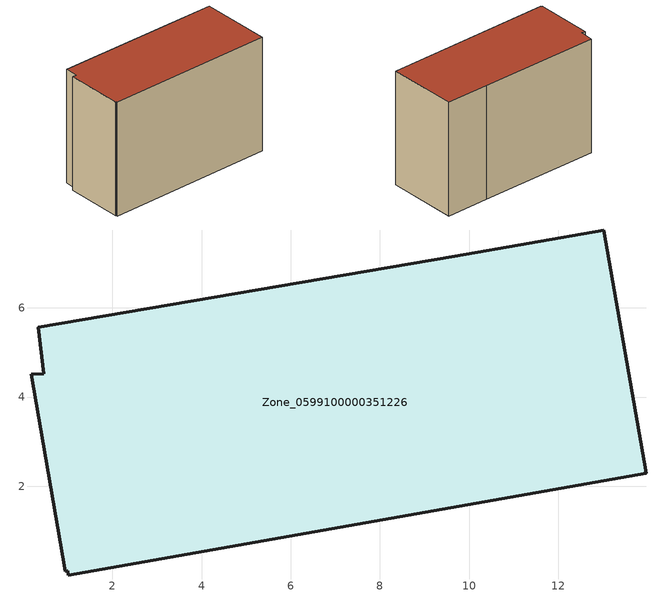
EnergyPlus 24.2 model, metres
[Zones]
Zone_0599100000351226
 floor ground (C_G): 0.17,4.51 0.46,4.53 0.33,5.56 9.68,7.16 13.02,7.75 13.98,2.29 1.01,0.01 0.99,0.1 0.94,0.09 z0
 wall outside (C_F): 13.98,2.29 13.02,7.75 9.68,7.16 0.33,5.56 0.46,4.53 0.17,4.51 0.94,0.09 0.99,0.1 1.01,0.01 13.98,2.29 z0:9.05
 roof outside (C_R): 0.46,4.53 0.17,4.51 0.94,0.09 0.99,0.1 1.01,0.01 13.98,2.29 13.02,7.75 9.68,7.16 0.33,5.56 z9.05
[BUILDING]
Pand.0599100000351226: North Axis=0; Terrain=City; Loads Convergence Tolerance Value=0.04; Temperature Convergence Tolerance Value=0.4; Solar Distribution=FullExterior; Maximum Number of Warmup Days=25; Minimum Number of Warmup Days=1
[Site:Location]
Rotterdam.The.Hague.AP_ZH_NLD Design_Conditions: Latitude=51.96; Longitude=4.45; Time Zone=1; Elevation=-4.5
[SITE:GROUNDTEMPERATURE:BUILDINGSURFACE]
18, 18, 18, 18, 18, 18, 18, 18, 18, 18, 18, 18
[MATERIAL] Thermal Absorptance=0.9; Solar Absorptance=0.7; Visible Absorptance=0.7
Name | Roughness | Thickness | Conductivity | Density | Specific Heat
G.TI.1992-2005 | MediumSmooth | 0.15 | 0.06 | 540 | 1210
F.TI.1992-2005 | Rough | 0.3 | 0.12 | 1920 | 840
R.TI.1992-2005 | MediumRough | 0.2 | 0.08 | 1500 | 1000
[CONSTRUCTION]
C_G: G.TI.1992-2005
C_F: F.TI.1992-2005
C_R: R.TI.1992-2005
[ZONE]
Zone_0599100000351226: Type=1; Multiplier=1; Ceiling Height=Autocalculate; Volume=Autocalculate; Floor Area=autocalculate; Part of Total Floor Area=Yes
[ZONEINFILTRATION:DESIGNFLOWRATE]
Infil_Zone_0599100000351226: Zone or ZoneList or Space or SpaceList=Zone_0599100000351226; Schedule=AlwaysOn; Design Flow Rate Calculation Method=Flow/Area; Flow Rate per Floor Area=0.0015; Constant Term Coefficient=1; Temperature Term Coefficient=0; Velocity Term Coefficient=0; Velocity Squared Term Coefficient=0
[HVACTEMPLATE:ZONE:IDEALLOADSAIRSYSTEM]
Zone_0599100000351226: Maximum Heating Supply Air Temperature=50; Minimum Cooling Supply Air Temperature=13; Maximum Heating Supply Air Humidity Ratio=0.0156; Minimum Cooling Supply Air Humidity Ratio=0.0077; Heating Limit=NoLimit; Cooling Limit=NoLimit; Dehumidification Control Type=ConstantSensibleHeatRatio; Cooling Sensible Heat Ratio=0.7; Dehumidification Setpoint=60; Humidification Control Type=None; Humidification Setpoint=30; Outdoor Air Method=None; Outdoor Air Flow Rate per Person=0.00944; Outdoor Air Flow Rate per Zone Floor Area=0; Outdoor Air Flow Rate per Zone=0; Demand Controlled Ventilation Type=None; Outdoor Air Economizer Type=NoEconomizer; Heat Recovery Type=None; Sensible Heat Recovery Effectiveness=0.7; Latent Heat Recovery Effectiveness=0.65
[ZONECONTROL:THERMOSTAT]
ThermostatControl_Zone_0599100000351226: Zone or ZoneList=Zone_0599100000351226; Control Type Schedule=DualSetpointControlType; Control 1=Thermostat_Zone_0599100000351226; Temperature Difference Between Cutout And Setpoint=0
[THERMOSTATSETPOINT:DUALSETPOINT]
Thermostat_Zone_0599100000351226: Heating Setpoint Temperature Schedule=HeatingSetpoint_Zone_0599100000351226; Cooling Setpoint Temperature Schedule=CoolingSetpoint_Zone_0599100000351226
[SCHEDULE:COMPACT]
HeatingSetpoint_Zone_0599100000351226: Through: 12/31, For: AllDays, Until: 24:00, 21
CoolingSetpoint_Zone_0599100000351226: Through: 12/31, For: AllDays, Until: 24:00, 24
DualSetpointControlType: Through: 12/31, For: AllDays, Until: 24:00, 4
AlwaysOn: Through: 12/31, For: AllDays, Until: 24:00, 1
